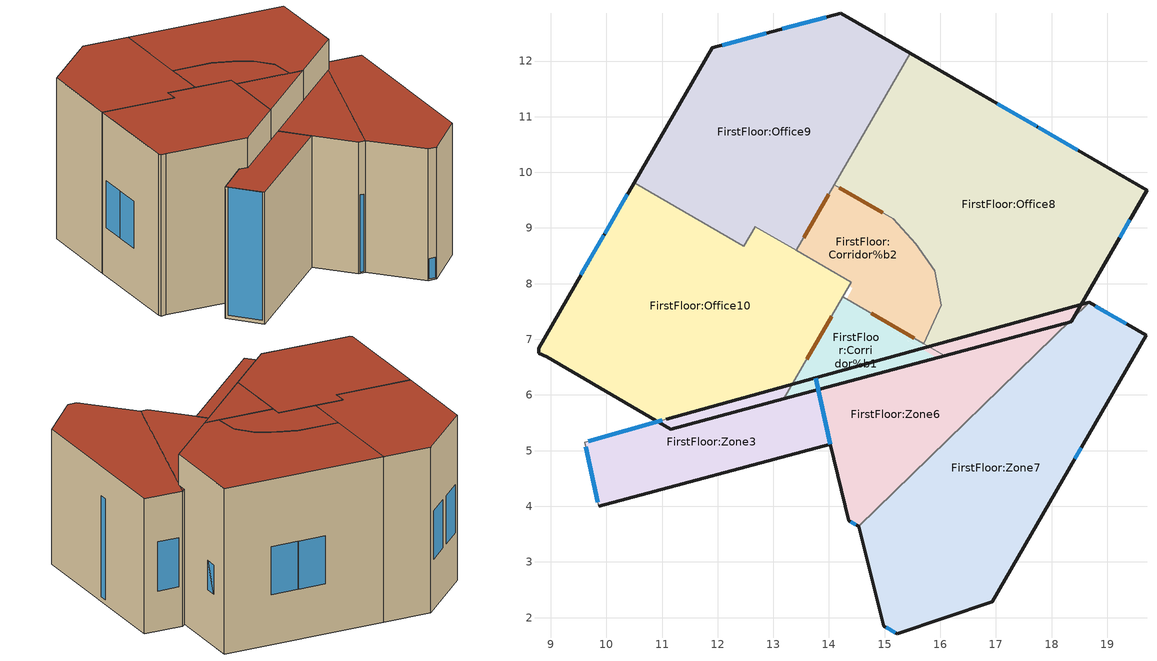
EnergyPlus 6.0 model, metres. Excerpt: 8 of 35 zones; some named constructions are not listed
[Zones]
FirstFloor:Zone7
 floor to GroundFloor:Zone7 (Floor_C): 16.93,2.28 15.23,1.71 14.99,1.85 14.53,3.64 18.67,7.66 19.7,7.07 z3.35
 wall outside (Ext_Wall): 14.99,1.85 15.23,1.71 16.93,2.28 19.7,7.07 18.67,7.66 z3.35:7.35
 wall outside (Ext_Roof): 14.53,3.64 14.99,1.85 z3.35:7.35
 wall to FirstFloor:Zone6 (Int_Part): 18.67,7.66 14.53,3.64 z3.35:7.35
 window (1001): 18.42,4.86 18.53,5.06 z3.49:6.49; 19.34,7.28 18.79,7.6 z4.54:6; 15.02,1.83 15.19,1.73 z3.39:4.01
 roof outside (Ext_Roof): 14.99,1.85 15.23,1.71 16.93,2.28 19.7,7.07 18.67,7.66 14.53,3.64 z7.35
FirstFloor:Zone6
 floor to GroundFloor:Zone6 (Floor_C): 18.67,7.66 14.53,3.64 14.36,3.74 14.03,5.11 13.76,6.31 z3.35
 wall outside (Ext_Wall): 14.03,5.11 14.36,3.74 14.53,3.64 z3.35:7.35
 wall to FirstFloor:Zone3 (Int_Part): 13.76,6.31 14.03,5.11 z3.35:7.35
 wall othersidecoefficients (Int_Part): 18.67,7.66 13.76,6.31 z3.35:7.35
 window inside (1002): 13.76,6.3 14.03,5.11 z3.45:7.35
 window (1001): 14.39,3.72 14.49,3.67 z3.39:5.74
 roof outside (Ext_Roof): 14.36,3.74 14.53,3.64 18.67,7.66 13.76,6.31 14.03,5.11 z7.35
FirstFloor:Zone3
 floor to GroundFloor:Zone3 (Floor_C): 14.03,5.11 9.86,4 9.61,5.15 11.08,5.57 13.75,6.31 z3.35
 wall othersidecoefficients (Int_Part): 9.86,4 14.03,5.11 / 13.76,6.31 11.08,5.57 z3.35:7.35
 wall to FirstFloor:Zone1 (Int_Part): 11.08,5.57 9.61,5.15 z3.35:7.35
 wall to FirstFloor:Zone4 (Int_Part): 9.61,5.15 9.86,4 z3.35:7.35
 window inside (1002): 11,5.55 9.68,5.17 / 9.63,5.07 9.85,4.08 z3.45:7.35
 roof outside (Ext_Roof): 9.86,4 14.03,5.11 13.76,6.31 11.08,5.57 9.61,5.15 z7.35
FirstFloor:Office10
 floor to GroundFloor:Office3 (Floor_C): 13.19,5.93 11.15,5.39 8.93,6.69 8.78,6.75 8.78,6.84 10.5,9.81 12.56,8.63 12.72,8.91 14.36,7.96 z3.35
 floor to GroundFloor:Corridor%a2 (Floor_C): 14.36,7.96 13.37,8.53 13.41,8.6 14.4,8.03 z3.35
 floor to GroundFloor:Office2 (Floor_C): 13.37,8.53 12.72,8.91 12.56,8.63 12.47,8.67 12.67,9.03 13.41,8.6 z3.35
 wall outside (Ext_Wall): 10.5,9.81 8.78,6.84 8.78,6.75 8.93,6.69 z3.35:8.25
 wall othersidecoefficients (Int_Part): 8.93,6.69 11.15,5.39 13.19,5.93 z3.35:8.25
 wall to FirstFloor:Corridor%b1 (Int_Part): 13.19,5.93 14.25,7.76 z3.35:8.25
 wall to FirstFloor:Corridor%b2 (Int_Part): 14.25,7.76 14.4,8.03 13.41,8.6 z3.35:8.25
 wall to FirstFloor:Office9 (Int_Part): 13.41,8.6 12.67,9.03 12.47,8.67 10.5,9.81 z3.35:8.25
 window (1001): 10.38,9.6 9.97,8.89 / 9.95,8.87 9.54,8.16 z4.83:6.26
 door inside (13): 13.6,6.64 14.05,7.42 z3.45:5.65
 roof outside (Ext_Roof): 8.93,6.69 11.15,5.39 13.19,5.93 14.4,8.03 12.67,9.03 12.47,8.67 10.5,9.81 8.78,6.84 8.78,6.75 z8.25
FirstFloor:Corridor%b1
 floor to GroundFloor:Office3 (Floor_C): 13.3,5.96 13.19,5.93 14.25,7.76 14.32,7.72 z3.35
 floor to GroundFloor:Corridor%a1 (Floor_C): 15.94,6.67 13.3,5.96 14.27,7.64 z3.35
 floor to GroundFloor:Corridor%a2 (Floor_C): 15.66,6.84 14.27,7.64 14.32,7.72 15.71,6.92 z3.35
 wall to FirstFloor:Office8 (Int_Part): 16.08,6.71 15.71,6.92 z3.35:8.25
 wall othersidecoefficients (Int_Part): 13.19,5.93 16.08,6.71 z3.35:8.25
 wall to FirstFloor:Corridor%b2 (Int_Part): 15.71,6.92 14.25,7.76 z3.35:8.25
 door inside (13): 15.53,7.02 14.75,7.47 z3.45:5.65
 roof outside (Ext_Roof): 13.19,5.93 16.08,6.71 14.25,7.76 z8.25
FirstFloor:Office8
 floor to GroundFloor:Office1 (Floor_C): 18.35,7.32 16.08,6.71 15.71,6.92 16.01,7.61 15.9,8.24 15.56,8.72 15.15,9.17 14.1,9.78 15.46,12.14 19.71,9.68 z3.35
 wall outside (Ext_Wall): 18.35,7.32 19.71,9.68 15.46,12.14 z3.35:8.25
 wall othersidecoefficients (Int_Part): 16.08,6.71 18.35,7.32 z3.35:8.25
 wall to FirstFloor:Office9 (Int_Part): 15.46,12.14 14.1,9.78 z3.35:8.25
 wall to FirstFloor:Corridor%b2 (Int_Part): 14.1,9.78 15.15,9.17 15.56,8.72 15.9,8.24 16.01,7.61 15.71,6.92 z3.35:8.25
 window (1001): 18.47,10.4 17.76,10.81 / 17.73,10.82 17.02,11.23 z4.83:6.26; 19.41,9.15,4.89 19.41,9.15,5.76 19.22,8.83,5.76; 19.22,8.83,4.89 19.41,9.15,4.89 19.22,8.83,5.76
 door inside (13): 14.18,9.73 14.96,9.28 z3.45:5.65
 roof outside (Ext_Roof): 15.71,6.92 16.08,6.71 18.35,7.32 19.71,9.68 15.46,12.14 14.1,9.78 15.15,9.17 15.56,8.72 15.9,8.24 16.01,7.61 z8.25
FirstFloor:Corridor%b2
 floor to GroundFloor:Corridor%a2 (Floor_C): 15.71,6.92 14.32,7.72 14.43,7.92 14.36,7.96 14.4,8.03 13.41,8.6 14.1,9.78 15.15,9.17 15.56,8.72 15.9,8.24 16.01,7.61 z3.35
 wall to FirstFloor:Office9 (Int_Part): 14.1,9.78 13.41,8.6 z3.35:8.25
 door inside (13): 13.99,9.6 13.54,8.82 z3.45:5.65
 roof outside (Ext_Roof): 14.25,7.76 15.71,6.92 16.01,7.61 15.9,8.24 15.56,8.72 15.15,9.17 14.1,9.78 13.41,8.6 14.4,8.03 z8.25
FirstFloor:Office9
 floor to GroundFloor:Office2 (Floor_C): 13.41,8.6 12.67,9.03 12.47,8.67 10.5,9.81 11.9,12.24 14.21,12.86 15.46,12.14 z3.35
 wall outside (Ext_Wall): 15.46,12.14 14.21,12.86 11.9,12.24 10.5,9.81 z3.35:8.25
 window (1001): 12.87,12.5 12.08,12.29 / 13.95,12.79 13.16,12.58 z4.83:6.26
 roof outside (Ext_Roof): 10.5,9.81 12.47,8.67 12.67,9.03 13.41,8.6 15.46,12.14 14.21,12.86 11.9,12.24 z8.25
[WindowMaterial:Blind]
20002: Slat Orientation=Horizontal; Slat Width {m}=0.025; Slat Separation {m}=0.01875; Slat Thickness {m}=0.001; Slat Angle {deg}=45; Slat Conductivity {W/m-K}=0.9; Slat Beam Solar Transmittance=0; Front Side Slat Beam Solar Reflectance=0.5; Back Side Slat Beam Solar Reflectance=0.5; Slat Diffuse Solar Transmittance=0; Front Side Slat Diffuse Solar Reflectance=0.5; Back Side Slat Diffuse Solar Reflectance=0.5; Slat Beam Visible Transmittance=0; Front Side Slat Beam Visible Reflectance=0.5; Back Side Slat Beam Visible Reflectance=0.5; Slat Diffuse Visible Transmittance=0; Front Side Slat Diffuse Visible Reflectance=0.5; Back Side Slat Diffuse Visible Reflectance=0.5; Slat Infrared Hemispherical Transmittance=0; Front Side Slat Infrared Hemispherical Emissivity=0.9; Back Side Slat Infrared Hemispherical Emissivity=0.9; Blind to Glass Distance {m}=0.05; Blind Top Opening Multiplier=0.5; Blind Bottom Opening Multiplier=0.5; Blind Left Side Opening Multiplier=0.5; Blind Right Side Opening Multiplier=0.5; Minimum Slat Angle {deg}=0; Maximum Slat Angle {deg}=180
[Schedule:Day:Hourly]
Off: 0, 0, 0, 0, 0, 0, 0, 0, 0, 0, 0, 0, 0, 0, 0, 0, 0, 0, 0, 0, 0, 0, 0, 0
[Schedule:Week:Daily]
Off: Off, Off, Off, Off, Off, Off, Off, Off, Off, Off, Off, Off
[Schedule:Compact]
On: Through: 12/31, For: AllDays, Until: 24:00, 1
Off: Through: 12/31, For: AllDays, Until: 24:00, 0
20002: Through: 12/31, For: Weekdays Weekends SummerDesignDays, Until: 24:00, 22, For: WinterDesignDays, Until: 24:00, 0, For: AllOtherDays, Until: 24:00, 22
[AirflowNetwork:MultiZone:Zone] Venting Availability Schedule=Off
Name | Ventilation Control Mode | Ventilation Control Zone Temperature Setpoint Schedule
FirstFloor:Zone7; FirstFloor:Zone3; FirstFloor:Zone6 | Temperature | 20002
FirstFloor:Office10; FirstFloor:Office8; FirstFloor:Corridor%b1; FirstFloor:Corridor%b2; FirstFloor:Office9 | Constant
[AirflowNetwork:MultiZone:Surface] Window/Door Opening Factor, or Crack Factor=1
FirstFloor:Zone7_Floor_0_0_0: Leakage Component=FirstFloor:Zone7_Floor_0_0_0
FirstFloor:Zone7_Roof_1_0_0: Leakage Component=FirstFloor:Zone7_Roof_1_0_0
FirstFloor:Zone7_Wall_2_0_0: Leakage Component=FirstFloor:Zone7_Wall_2_0_0
FirstFloor:Zone7_Wall_2_0_0_0_0_0_Win: Leakage Component=FirstFloor:Zone7_Wall_2_0_0_0_0_0_Win; Ventilation Control Mode=Temperature; Ventilation Control Zone Temperature Setpoint Schedule=20002; Venting Availability Schedule=Off
FirstFloor:Zone7_Wall_3_0_0: Leakage Component=FirstFloor:Zone7_Wall_3_0_0
FirstFloor:Zone7_Wall_3_0_0_0_0_0_Win: Leakage Component=FirstFloor:Zone7_Wall_3_0_0_0_0_0_Win; Ventilation Control Mode=Temperature; Ventilation Control Zone Temperature Setpoint Schedule=20002; Venting Availability Schedule=Off
FirstFloor:Zone7_Partition_4_0_0: Leakage Component=FirstFloor:Zone7_Partition_4_0_0
FirstFloor:Zone7_Wall_5_0_0: Leakage Component=FirstFloor:Zone7_Wall_5_0_0
FirstFloor:Zone7_Wall_6_0_0: Leakage Component=FirstFloor:Zone7_Wall_6_0_0
FirstFloor:Zone7_Wall_6_0_0_0_0_0_Win: Leakage Component=FirstFloor:Zone7_Wall_6_0_0_0_0_0_Win; Ventilation Control Mode=Temperature; Ventilation Control Zone Temperature Setpoint Schedule=20002; Venting Availability Schedule=Off
FirstFloor:Zone7_Wall_7_0_0: Leakage Component=FirstFloor:Zone7_Wall_7_0_0
FirstFloor:Zone3_Floor_0_0_0: Leakage Component=FirstFloor:Zone3_Floor_0_0_0
FirstFloor:Zone3_Roof_1_0_0: Leakage Component=FirstFloor:Zone3_Roof_1_0_0
FirstFloor:Zone3_Partition_3_0_0: Leakage Component=FirstFloor:Zone3_Partition_3_0_0
FirstFloor:Zone3_Partition_3_0_0_0_0_0_Hole: Leakage Component=FirstFloor:Zone3_Partition_3_0_0_0_0_0_Hole; Ventilation Control Mode=Constant
FirstFloor:Zone3_Partition_5_0_0: Leakage Component=FirstFloor:Zone3_Partition_5_0_0
FirstFloor:Zone3_Partition_5_0_0_0_0_0_Hole: Leakage Component=FirstFloor:Zone3_Partition_5_0_0_0_0_0_Hole; Ventilation Control Mode=Constant
FirstFloor:Zone3_Partition_6_0_0: Leakage Component=FirstFloor:Zone3_Partition_6_0_0
FirstFloor:Zone3_Partition_6_0_0_0_0_0_Hole: Leakage Component=FirstFloor:Zone3_Partition_6_0_0_0_0_0_Hole; Ventilation Control Mode=Constant
FirstFloor:Zone6_Floor_0_0_0: Leakage Component=FirstFloor:Zone6_Floor_0_0_0
FirstFloor:Zone6_Roof_1_0_0: Leakage Component=FirstFloor:Zone6_Roof_1_0_0
FirstFloor:Zone6_Wall_5_0_0: Leakage Component=FirstFloor:Zone6_Wall_5_0_0
FirstFloor:Zone6_Wall_6_0_0: Leakage Component=FirstFloor:Zone6_Wall_6_0_0
FirstFloor:Zone6_Wall_6_0_0_0_0_0_Win: Leakage Component=FirstFloor:Zone6_Wall_6_0_0_0_0_0_Win; Ventilation Control Mode=Temperature; Ventilation Control Zone Temperature Setpoint Schedule=20002; Venting Availability Schedule=Off
FirstFloor:Office10_Roof_1_0_0: Leakage Component=FirstFloor:Office10_Roof_1_0_0
FirstFloor:Office10_Wall_2_0_0: Leakage Component=FirstFloor:Office10_Wall_2_0_0
FirstFloor:Office10_Partition_5_0_0: Leakage Component=FirstFloor:Office10_Partition_5_0_0
FirstFloor:Office10_Partition_6_0_0: Leakage Component=FirstFloor:Office10_Partition_6_0_0
FirstFloor:Office10_Partition_7_0_0: Leakage Component=FirstFloor:Office10_Partition_7_0_0
FirstFloor:Office10_Partition_8_0_0: Leakage Component=FirstFloor:Office10_Partition_8_0_0
FirstFloor:Office10_Partition_9_0_0: Leakage Component=FirstFloor:Office10_Partition_9_0_0
FirstFloor:Office10_Partition_10_0_0: Leakage Component=FirstFloor:Office10_Partition_10_0_0
FirstFloor:Office10_Wall_11_0_0: Leakage Component=FirstFloor:Office10_Wall_11_0_0
FirstFloor:Office10_Wall_11_0_0_0_0_0_Win: Leakage Component=FirstFloor:Office10_Wall_11_0_0_0_0_0_Win; Ventilation Control Mode=Constant; Venting Availability Schedule=Off
FirstFloor:Office10_Wall_11_0_0_1_0_1_Win: Leakage Component=FirstFloor:Office10_Wall_11_0_0_1_0_1_Win; Ventilation Control Mode=Constant; Venting Availability Schedule=Off
FirstFloor:Office10_Wall_12_0_0: Leakage Component=FirstFloor:Office10_Wall_12_0_0
FirstFloor:Office8_Roof_1_0_0: Leakage Component=FirstFloor:Office8_Roof_1_0_0
FirstFloor:Office8_Wall_3_0_0: Leakage Component=FirstFloor:Office8_Wall_3_0_0
FirstFloor:Office8_Wall_3_0_0_0_0_0_Win: Leakage Component=FirstFloor:Office8_Wall_3_0_0_0_0_0_Win; Ventilation Control Mode=Constant; Venting Availability Schedule=Off
FirstFloor:Office8_Wall_3_0_0_1_0_0_Win: Leakage Component=FirstFloor:Office8_Wall_3_0_0_1_0_0_Win; Ventilation Control Mode=Constant; Venting Availability Schedule=Off
FirstFloor:Office8_Wall_4_0_0: Leakage Component=FirstFloor:Office8_Wall_4_0_0
FirstFloor:Office8_Wall_4_0_0_0_0_0_Win: Leakage Component=FirstFloor:Office8_Wall_4_0_0_0_0_0_Win; Ventilation Control Mode=Constant; Venting Availability Schedule=Off
FirstFloor:Office8_Wall_4_0_0_1_0_1_Win: Leakage Component=FirstFloor:Office8_Wall_4_0_0_1_0_1_Win; Ventilation Control Mode=Constant; Venting Availability Schedule=Off
FirstFloor:Office8_Partition_5_0_0: Leakage Component=FirstFloor:Office8_Partition_5_0_0
FirstFloor:Office8_Partition_6_0_0: Leakage Component=FirstFloor:Office8_Partition_6_0_0
FirstFloor:Office8_Partition_7_0_0: Leakage Component=FirstFloor:Office8_Partition_7_0_0
FirstFloor:Office8_Partition_8_0_0: Leakage Component=FirstFloor:Office8_Partition_8_0_0
FirstFloor:Office8_Partition_9_0_0: Leakage Component=FirstFloor:Office8_Partition_9_0_0
FirstFloor:Office8_Partition_10_0_0: Leakage Component=FirstFloor:Office8_Partition_10_0_0
FirstFloor:Office8_Partition_11_0_0: Leakage Component=FirstFloor:Office8_Partition_11_0_0
FirstFloor:Corridor%b1_Roof_1_0_0: Leakage Component=FirstFloor:Corridor%b1_Roof_1_0_0
FirstFloor:Corridor%b1_Partition_4_0_0: Leakage Component=FirstFloor:Corridor%b1_Partition_4_0_0
FirstFloor:Corridor%b2_Roof_1_0_0: Leakage Component=FirstFloor:Corridor%b2_Roof_1_0_0
FirstFloor:Corridor%b2_Partition_8_0_0: Leakage Component=FirstFloor:Corridor%b2_Partition_8_0_0
FirstFloor:Office9_Roof_1_0_0: Leakage Component=FirstFloor:Office9_Roof_1_0_0
FirstFloor:Office9_Wall_5_0_0: Leakage Component=FirstFloor:Office9_Wall_5_0_0
FirstFloor:Office9_Wall_6_0_0: Leakage Component=FirstFloor:Office9_Wall_6_0_0
FirstFloor:Office9_Wall_6_0_0_0_0_0_Win: Leakage Component=FirstFloor:Office9_Wall_6_0_0_0_0_0_Win; Ventilation Control Mode=Constant; Venting Availability Schedule=Off
FirstFloor:Office9_Wall_6_0_0_1_0_1_Win: Leakage Component=FirstFloor:Office9_Wall_6_0_0_1_0_1_Win; Ventilation Control Mode=Constant; Venting Availability Schedule=Off
FirstFloor:Office9_Wall_7_0_0: Leakage Component=FirstFloor:Office9_Wall_7_0_0
FirstFloor:Office9_Partition_3_0_0_0_0_0_Door_10053: Leakage Component=FirstFloor:Office9_Partition_3_0_0_0_0_0_Door_10053; Ventilation Control Mode=Constant; Venting Availability Schedule=Off
FirstFloor:Office10_Partition_5_0_0_0_0_0_Door: Leakage Component=FirstFloor:Office10_Partition_5_0_0_0_0_0_Door; Ventilation Control Mode=Constant; Venting Availability Schedule=Off
FirstFloor:Office8_Partition_6_0_0_0_0_0_Door: Leakage Component=FirstFloor:Office8_Partition_6_0_0_0_0_0_Door; Ventilation Control Mode=Constant; Venting Availability Schedule=Off
FirstFloor:Corridor%b1_Partition_4_0_0_0_0_0_Door: Leakage Component=FirstFloor:Corridor%b1_Partition_4_0_0_0_0_0_Door; Ventilation Control Mode=Constant; Venting Availability Schedule=On
[AirflowNetwork:MultiZone:Surface:Crack] Reference Crack Conditions=Reference Crack Conditions
Name | Air Mass Flow Coefficient at Reference Conditions {kg/s} | Air Mass Flow Exponent
FirstFloor:Zone7_Floor_0_0_0 | 0.0116421 | 0.7
FirstFloor:Zone7_Roof_1_0_0 | 0.0012936 | 0.7
FirstFloor:Zone7_Wall_2_0_0 | 0.0021437 | 0.7
FirstFloor:Zone7_Wall_3_0_0 | 0.0003793 | 0.7
FirstFloor:Zone7_Partition_4_0_0 | 0.0693018 | 0.75
FirstFloor:Zone7_Wall_5_0_0 | 0.0007408 | 0.7
FirstFloor:Zone7_Wall_6_0_0 | 9.93e-05 | 0.7
FirstFloor:Zone7_Wall_7_0_0 | 0.0007175 | 0.7
FirstFloor:Zone3_Floor_0_0_0 | 0.004661 | 0.7
FirstFloor:Zone3_Roof_1_0_0 | 0.0005183 | 0.7
FirstFloor:Zone3_Wall_2_0_0 | 0.0017234 | 0.7
FirstFloor:Zone3_Partition_3_0_0 | 0.0005024 | 0.75
FirstFloor:Zone3_Wall_4_0_0 | 0.0011129 | 0.7
FirstFloor:Zone3_Partition_5_0_0 | 0.0022494 | 0.75
FirstFloor:Zone3_Partition_6_0_0 | 0.002216 | 0.75
FirstFloor:Zone6_Floor_0_0_0 | 0.0065591 | 0.7
FirstFloor:Zone6_Roof_1_0_0 | 0.0007288 | 0.7
FirstFloor:Zone6_Wall_3_0_0 | 0.00204 | 0.7
FirstFloor:Zone6_Wall_5_0_0 | 0.0005634 | 0.7
FirstFloor:Zone6_Wall_6_0_0 | 5.56e-05 | 0.7
FirstFloor:Office10_Roof_1_0_0 | 0.0014649 | 0.7
FirstFloor:Office10_Wall_2_0_0 | 7.59e-05 | 0.7
FirstFloor:Office10_Wall_3_0_0 | 0.0012642 | 0.7
FirstFloor:Office10_Wall_4_0_0 | 0.0010332 | 0.7
FirstFloor:Office10_Partition_5_0_0 | 0.0251198 | 0.75
FirstFloor:Office10_Partition_6_0_0 | 0.004504 | 0.75
FirstFloor:Office10_Partition_7_0_0 | 0.0167345 | 0.75
FirstFloor:Office10_Partition_8_0_0 | 0.0125679 | 0.75
FirstFloor:Office10_Partition_9_0_0 | 0.005974 | 0.75
FirstFloor:Office10_Partition_10_0_0 | 0.033492 | 0.75
FirstFloor:Office10_Wall_11_0_0 | 0.0014485 | 0.7
FirstFloor:Office10_Wall_12_0_0 | 4.44e-05 | 0.7
FirstFloor:Office8_Roof_1_0_0 | 0.001608 | 0.7
FirstFloor:Office8_Wall_2_0_0 | 0.0011546 | 0.7
FirstFloor:Office8_Wall_3_0_0 | 0.0013027 | 0.7
FirstFloor:Office8_Wall_4_0_0 | 0.0021734 | 0.7
FirstFloor:Office8_Partition_5_0_0 | 0.0400466 | 0.75
FirstFloor:Office8_Partition_6_0_0 | 0.01198 | 0.75
FirstFloor:Office8_Partition_7_0_0 | 0.0089483 | 0.75
FirstFloor:Office8_Partition_8_0_0 | 0.008694 | 0.75
FirstFloor:Office8_Partition_9_0_0 | 0.009318 | 0.75
FirstFloor:Office8_Partition_10_0_0 | 0.0111018 | 0.75
FirstFloor:Office8_Partition_11_0_0 | 0.0062627 | 0.75
FirstFloor:Corridor%b1_Roof_1_0_0 | 0.000223 | 0.7
FirstFloor:Corridor%b1_Wall_2_0_0 | 0.0014633 | 0.7
FirstFloor:Corridor%b1_Partition_4_0_0 | 0.0188219 | 0.75
FirstFloor:Corridor%b2_Roof_1_0_0 | 0.0003764 | 0.7
FirstFloor:Corridor%b2_Partition_8_0_0 | 0.0140636 | 0.75
FirstFloor:Office9_Roof_1_0_0 | 0.0012297 | 0.7
FirstFloor:Office9_Wall_5_0_0 | 0.0007069 | 0.7
FirstFloor:Office9_Wall_6_0_0 | 0.000937 | 0.7
FirstFloor:Office9_Wall_7_0_0 | 0.0013724 | 0.7
[AirflowNetwork:MultiZone:Component:DetailedOpening] Type of Rectanguler Large Vertical Opening (LVO)=1; Extra Crack Length or Height of Pivoting Axis {m}=0; Number of Sets of Opening Factor Data=2; Opening Factor 1=0; Discharge Coefficient for Opening Factor 1=0.65; Width Factor for Opening Factor 1=0; Height Factor for Opening Factor 1=1; Start Height Factor for Opening Factor 1=0; Opening Factor 2=1; Discharge Coefficient for Opening Factor 2=0.65; Height Factor for Opening Factor 2=1; Start Height Factor for Opening Factor 2=0; Opening Factor 3=0; Discharge Coefficient for Opening Factor 3=0; Width Factor for Opening Factor 3=0; Height Factor for Opening Factor 3=0; Start Height Factor for Opening Factor 3=0; Opening Factor 4=0; Discharge Coefficient for Opening Factor 4=0; Width Factor for Opening Factor 4=0; Height Factor for Opening Factor 4=0; Start Height Factor for Opening Factor 4=0
Name | Air Mass Flow Coefficient When Opening is Closed {kg/s-m} | Air Mass Flow Exponent When Opening is Closed | Width Factor for Opening Factor 2
FirstFloor:Zone7_Wall_2_0_0_0_0_0_Win; FirstFloor:Zone7_Wall_3_0_0_0_0_0_Win; FirstFloor:Zone7_Wall_6_0_0_0_0_0_Win; FirstFloor:Zone6_Wall_6_0_0_0_0_0_Win; FirstFloor:Office10_Wall_11_0_0_0_0_0_Win; FirstFloor:Office10_Wall_11_0_0_1_0_1_Win; FirstFloor:Office8_Wall_3_0_0_0_0_0_Win; FirstFloor:Office8_Wall_3_0_0_1_0_0_Win; FirstFloor:Office8_Wall_4_0_0_0_0_0_Win; FirstFloor:Office8_Wall_4_0_0_1_0_1_Win; FirstFloor:Office9_Wall_6_0_0_0_0_0_Win; FirstFloor:Office9_Wall_6_0_0_1_0_1_Win; FirstFloor:Office9_Partition_3_0_0_0_0_0_Door_10053; FirstFloor:Office10_Partition_5_0_0_0_0_0_Door; FirstFloor:Office8_Partition_6_0_0_0_0_0_Door; FirstFloor:Corridor%b1_Partition_4_0_0_0_0_0_Door | 0.00014 | 0.65 | 1e-08
FirstFloor:Zone3_Partition_3_0_0_0_0_0_Hole; FirstFloor:Zone3_Partition_5_0_0_0_0_0_Hole; FirstFloor:Zone3_Partition_6_0_0_0_0_0_Hole | 1e-08 | 1 | 1
[AirflowNetwork:MultiZone:ExternalNode]
Name | External Node Height {m} | Wind Pressure Coefficient Values Object
FirstFloor:Zone7_Roof_1_0_0 | 8.82 | FirstFloor:Zone7_Roof_1_0_0
FirstFloor:Zone7_Wall_2_0_0 | 7.13 | FirstFloor:Zone7_Wall_2_0_0
FirstFloor:Zone7_Wall_2_0_0_0_0_0_Win | 6.65 | FirstFloor:Zone7_Wall_2_0_0_0_0_0_Win
FirstFloor:Zone7_Wall_3_0_0 | 7.13 | FirstFloor:Zone7_Wall_3_0_0
FirstFloor:Zone7_Wall_3_0_0_0_0_0_Win | 7.03 | FirstFloor:Zone7_Wall_3_0_0_0_0_0_Win
FirstFloor:Zone7_Wall_5_0_0 | 7.13 | FirstFloor:Zone7_Wall_5_0_0
FirstFloor:Zone7_Wall_6_0_0 | 7.13 | FirstFloor:Zone7_Wall_6_0_0
FirstFloor:Zone7_Wall_6_0_0_0_0_0_Win | 4.93 | FirstFloor:Zone7_Wall_6_0_0_0_0_0_Win
FirstFloor:Zone7_Wall_7_0_0 | 7.13 | FirstFloor:Zone7_Wall_7_0_0
FirstFloor:Zone3_Roof_1_0_0 | 9.19 | FirstFloor:Zone3_Roof_1_0_0
FirstFloor:Zone6_Roof_1_0_0 | 9.19 | FirstFloor:Zone6_Roof_1_0_0
FirstFloor:Zone6_Wall_5_0_0 | 7.13 | FirstFloor:Zone6_Wall_5_0_0
FirstFloor:Zone6_Wall_6_0_0 | 7.13 | FirstFloor:Zone6_Wall_6_0_0
FirstFloor:Zone6_Wall_6_0_0_0_0_0_Win | 6.09 | FirstFloor:Zone6_Wall_6_0_0_0_0_0_Win
FirstFloor:Office10_Roof_1_0_0 | 9.28 | FirstFloor:Office10_Roof_1_0_0
FirstFloor:Office10_Wall_2_0_0 | 7.73 | FirstFloor:Office10_Wall_2_0_0
FirstFloor:Office10_Wall_11_0_0 | 7.73 | FirstFloor:Office10_Wall_11_0_0
FirstFloor:Office10_Wall_11_0_0_0_0_0_Win | 7.39 | FirstFloor:Office10_Wall_11_0_0_0_0_0_Win
FirstFloor:Office10_Wall_11_0_0_1_0_1_Win | 7.39 | FirstFloor:Office10_Wall_11_0_0_1_0_1_Win
FirstFloor:Office10_Wall_12_0_0 | 7.73 | FirstFloor:Office10_Wall_12_0_0
FirstFloor:Office8_Roof_1_0_0 | 9.17 | FirstFloor:Office8_Roof_1_0_0
FirstFloor:Office8_Wall_3_0_0 | 7.73 | FirstFloor:Office8_Wall_3_0_0
FirstFloor:Office8_Wall_3_0_0_0_0_0_Win | 8.21 | FirstFloor:Office8_Wall_3_0_0_0_0_0_Win
FirstFloor:Office8_Wall_3_0_0_1_0_0_Win | 7.77 | FirstFloor:Office8_Wall_3_0_0_1_0_0_Win
FirstFloor:Office8_Wall_4_0_0 | 7.73 | FirstFloor:Office8_Wall_4_0_0
FirstFloor:Office8_Wall_4_0_0_0_0_0_Win | 7.39 | FirstFloor:Office8_Wall_4_0_0_0_0_0_Win
FirstFloor:Office8_Wall_4_0_0_1_0_1_Win | 7.39 | FirstFloor:Office8_Wall_4_0_0_1_0_1_Win
FirstFloor:Corridor%b1_Roof_1_0_0 | 12.38 | FirstFloor:Corridor%b1_Roof_1_0_0
FirstFloor:Corridor%b2_Roof_1_0_0 | 9.28 | FirstFloor:Corridor%b2_Roof_1_0_0
FirstFloor:Office9_Roof_1_0_0 | 9.63 | FirstFloor:Office9_Roof_1_0_0
FirstFloor:Office9_Wall_5_0_0 | 7.73 | FirstFloor:Office9_Wall_5_0_0
FirstFloor:Office9_Wall_6_0_0 | 7.73 | FirstFloor:Office9_Wall_6_0_0
FirstFloor:Office9_Wall_6_0_0_0_0_0_Win | 7.4 | FirstFloor:Office9_Wall_6_0_0_0_0_0_Win
FirstFloor:Office9_Wall_6_0_0_1_0_1_Win | 7.4 | FirstFloor:Office9_Wall_6_0_0_1_0_1_Win
FirstFloor:Office9_Wall_7_0_0 | 7.73 | FirstFloor:Office9_Wall_7_0_0
[AirflowNetwork:MultiZone:WindPressureCoefficientValues] AirflowNetwork:MultiZone:WindPressureCoefficientArray=Cp Data
Name | Wind Pressure Coefficient Value 1 | Wind Pressure Coefficient Value 2 | Wind Pressure Coefficient Value 3 | Wind Pressure Coefficient Value 4 | Wind Pressure Coefficient Value 5 | Wind Pressure Coefficient Value 6 | Wind Pressure Coefficient Value 7 | Wind Pressure Coefficient Value 8
FirstFloor:Zone7_Roof_1_0_0; FirstFloor:Zone3_Roof_1_0_0; FirstFloor:Zone6_Roof_1_0_0; FirstFloor:Office10_Roof_1_0_0; FirstFloor:Office8_Roof_1_0_0; FirstFloor:Corridor%b1_Roof_1_0_0; FirstFloor:Corridor%b2_Roof_1_0_0; FirstFloor:Office9_Roof_1_0_0 | -.6 | -.5 | -.4 | -.5 | -.6 | -.5 | -.4 | -.5
FirstFloor:Zone7_Wall_2_0_0; FirstFloor:Zone7_Wall_2_0_0_0_0_0_Win; FirstFloor:Office8_Wall_3_0_0; FirstFloor:Office8_Wall_3_0_0_0_0_0_Win; FirstFloor:Office8_Wall_3_0_0_1_0_0_Win | -.3333 | -.1667 | 0.2 | 0.3 | -.0333 | -.3167 | -.3 | -.25
FirstFloor:Zone7_Wall_3_0_0; FirstFloor:Zone7_Wall_3_0_0_0_0_0_Win; FirstFloor:Office8_Wall_4_0_0; FirstFloor:Office8_Wall_4_0_0_0_0_0_Win; FirstFloor:Office8_Wall_4_0_0_1_0_1_Win; FirstFloor:Office9_Wall_5_0_0 | 0.2 | 0.3 | -.0333 | -.3167 | -.3 | -.25 | -.3333 | -.1667
FirstFloor:Zone7_Wall_5_0_0 | -.3159 | -.3024 | -.2476 | -.3341 | -.173 | 0.1952 | 0.3048 | -.027
FirstFloor:Zone7_Wall_6_0_0; FirstFloor:Zone7_Wall_6_0_0_0_0_0_Win | -.297 | -.253 | -.3323 | -.1586 | 0.2061 | 0.2939 | -.0414 | -.3177
FirstFloor:Zone7_Wall_7_0_0 | -.262 | -.3293 | -.1347 | 0.224 | 0.276 | -.0653 | -.3207 | -.288
FirstFloor:Zone3_Wall_2_0_0 | -.2497 | -.3334 | -.1675 | 0.1994 | 0.3006 | -.0325 | -.3166 | -.3003
FirstFloor:Zone3_Wall_4_0_0; FirstFloor:Zone6_Wall_3_0_0 | 0.2972 | -.0371 | -.3171 | -.2986 | -.2514 | -.3329 | -.1629 | 0.2028
FirstFloor:Zone6_Wall_5_0_0 | -.315 | -.3049 | -.2451 | -.335 | -.1799 | 0.1901 | 0.3099 | -.0201
FirstFloor:Zone6_Wall_6_0_0; FirstFloor:Zone6_Wall_6_0_0_0_0_0_Win | -.3 | -.25 | -.3333 | -.1667 | 0.2 | 0.3 | -.0333 | -.3167
FirstFloor:Office10_Wall_2_0_0 | -.274 | -.276 | -.3247 | -.0972 | 0.2521 | 0.2479 | -.1028 | -.3253
FirstFloor:Office10_Wall_3_0_0 | -.3011 | -.2489 | -.3337 | -.1695 | 0.1979 | 0.3021 | -.0305 | -.3163
FirstFloor:Office10_Wall_4_0_0; FirstFloor:Office8_Wall_2_0_0; FirstFloor:Corridor%b1_Wall_2_0_0 | -.2501 | -.3333 | -.1664 | 0.2002 | 0.2998 | -.0336 | -.3167 | -.2999
FirstFloor:Office10_Wall_11_0_0; FirstFloor:Office10_Wall_11_0_0_0_0_0_Win; FirstFloor:Office10_Wall_11_0_0_1_0_1_Win; FirstFloor:Office9_Wall_7_0_0 | -.0333 | -.3167 | -.3 | -.25 | -.3333 | -.1667 | 0.2 | 0.3
FirstFloor:Office10_Wall_12_0_0 | -.3024 | -.3427 | -.2073 | -.3476 | -.2806 | 0.1146 | 0.3854 | 0.0806
FirstFloor:Office9_Wall_6_0_0; FirstFloor:Office9_Wall_6_0_0_0_0_0_Win; FirstFloor:Office9_Wall_6_0_0_1_0_1_Win | 0.3 | -.0333 | -.3167 | -.3 | -.25 | -.3333 | -.1667 | 0.2
